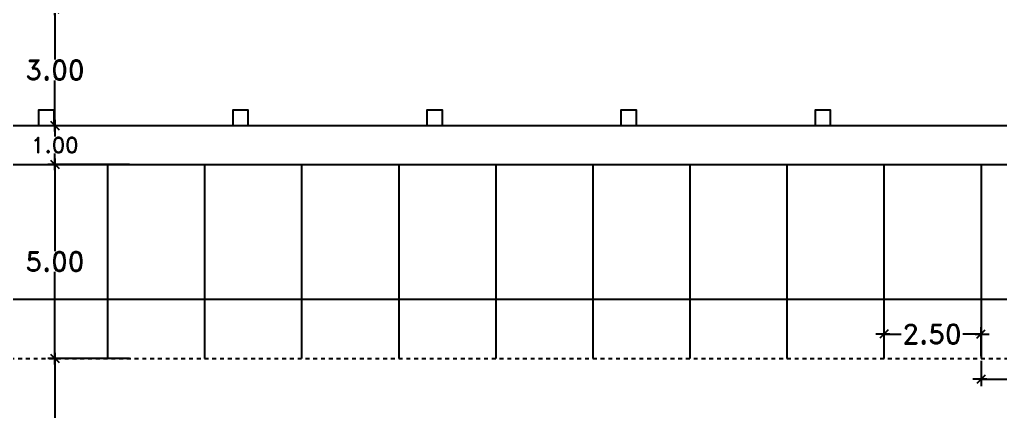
# Model space of a CAD drawing. Header units: millimetres. Extents: x 1590 to 1932, y -48 to 167.
# Drawn here: x 1704.97 to 1730.23, y 92.75 to 102.84 of the extents above; entities that cross this region are included whole.
import ezdxf

# ---------------------------------------------------------------- set-up
doc = ezdxf.new("R2010")
doc.units = ezdxf.units.MM
doc.header["$LTSCALE"] = 0.1
doc.header["$MEASUREMENT"] = 0
doc.header["$PDMODE"] = 35
doc.header["$PDSIZE"] = 0.75
doc.linetypes.add('DASHED', pattern=[0.75, 0.5, -0.25])
doc.layers.get('0').update_dxf_attribs({"linetype": 'CONTINUOUS'})
doc.layers.get('DEFPOINTS').update_dxf_attribs({"linetype": 'CONTINUOUS'})
for name, color, linetype in [('CALLES', 3, 'CONTINUOUS'), ('PARED', 4, 'CONTINUOUS'), ('PAREDES', 3, 'CONTINUOUS')]:
    doc.layers.add(name, color=color, linetype=linetype)
doc.styles.add('ROMAND', font='romand.shx')
doc.dimstyles.new('URBA', dxfattribs={"dimtxt": 20, "dimasz": 0.5, "dimexe": 1.25, "dimexo": 0.63, "dimgap": 0.63, "dimtad": 0, "dimtih": 1, "dimtoh": 1, "dimzin": 1, "dimdsep": 46, "dimtxsty": 'ROMAND', "dimcen": 2.5, "dimclrd": 1, "dimclre": 1, "dimclrt": 3, "dimadec": 0, "dimazin": 0, "dimtfac": 1, "dimtmove": 0, "dimatfit": 3, "dimfxl": 1, "dimtvp": 1, "dimtolj": 1, "dimtzin": 1, "dimarcsym": 0})

# ---------------------------------------------------------------- blocks, each defined once
blk = doc.blocks.new('UTP1$0$DIMBLOCK')
at = {"color": 1}
blk.add_line((-7.5, 0), (10.5, 0), dxfattribs=at)
at = {"color": 4}
blk.add_line((-5.25, -5.25), (5.25, 5.25), dxfattribs=at)
blk = doc.blocks.new('*D37')
at = {"color": 1, "linetype": 'Continuous', "transparency": 16777216}
for p, q in [((1707.803, 99.108), (1705.702, 99.108)), ((1705.882, 99.088), (1705.882, 96.878)), ((1705.882, 94.128), (1705.882, 96.338)), ((1707.803, 94.108), (1705.702, 94.108))]:
    blk.add_line(p, q, dxfattribs=at)
at = {"layer": 'DEFPOINTS', "color": 0, "linetype": 'Continuous', "transparency": 16777216}
for p in [(1707.866, 99.108), (1705.882, 94.108), (1707.866, 94.108)]:
    blk.add_point(p, dxfattribs=at)
at = {"color": 1, "linetype": 'Continuous', "transparency": 16777216, "xscale": 0.02, "yscale": 0.02, "zscale": 0.02}
for p, rotation in [((1705.882, 99.108), 90), ((1705.882, 94.108), 270)]:
    blk.add_blockref('UTP1$0$DIMBLOCK', p, dxfattribs=dict(at, rotation=rotation))
at = {"color": 3, "linetype": 'Continuous', "transparency": 16777216, "insert": (1705.882, 96.608), "char_height": 0.5, "attachment_point": 5, "style": 'ROMAND'}
blk.add_mtext('\\A1;5.00', dxfattribs=at)
blk = doc.blocks.new('*D60')
at = {"color": 1, "linetype": 'Continuous', "lineweight": -2, "transparency": 16777216}
for p, q in [((1705.172, 100.108), (1706.062, 100.108)), ((1705.882, 100.088), (1705.882, 99.828)), ((1705.882, 99.128), (1705.882, 99.388)), ((1705.172, 99.108), (1706.062, 99.108))]:
    blk.add_line(p, q, dxfattribs=at)
at = {"layer": 'DEFPOINTS', "color": 0, "linetype": 'Continuous', "transparency": 16777216}
for p in [(1705.109, 100.108), (1705.882, 100.108), (1705.109, 99.108)]:
    blk.add_point(p, dxfattribs=at)
at = {"color": 1, "linetype": 'Continuous', "lineweight": -2, "transparency": 16777216, "xscale": 0.02, "yscale": 0.02, "zscale": 0.02}
for p, rotation in [((1705.882, 100.108), 90), ((1705.882, 99.108), 270)]:
    blk.add_blockref('UTP1$0$DIMBLOCK', p, dxfattribs=dict(at, rotation=rotation))
at = {"color": 3, "linetype": 'Continuous', "transparency": 16777216, "insert": (1705.882, 99.608), "char_height": 0.4, "attachment_point": 5, "style": 'ROMAND'}
blk.add_mtext('\\A1;1.00', dxfattribs=at)
blk = doc.blocks.new('*D90')
at = {"color": 1, "linetype": 'Continuous', "lineweight": -2, "transparency": 16777216}
for p, q in [((1707.279, 94.108), (1705.702, 94.108)), ((1705.882, 94.088), (1705.882, 91.378)), ((1705.882, 88.128), (1705.882, 90.838)), ((1707.279, 88.108), (1705.702, 88.108))]:
    blk.add_line(p, q, dxfattribs=at)
at = {"layer": 'DEFPOINTS', "color": 0, "linetype": 'Continuous', "transparency": 16777216}
for p in [(1707.342, 94.108), (1705.882, 88.108), (1707.342, 88.108)]:
    blk.add_point(p, dxfattribs=at)
at = {"color": 1, "linetype": 'Continuous', "lineweight": -2, "transparency": 16777216, "xscale": 0.02, "yscale": 0.02, "zscale": 0.02}
for p, rotation in [((1705.882, 94.108), 90), ((1705.882, 88.108), 270)]:
    blk.add_blockref('UTP1$0$DIMBLOCK', p, dxfattribs=dict(at, rotation=rotation))
at = {"color": 3, "linetype": 'Continuous', "transparency": 16777216, "insert": (1705.882, 91.108), "char_height": 0.5, "attachment_point": 5, "style": 'ROMAND'}
blk.add_mtext('\\A1;6.00', dxfattribs=at)
blk = doc.blocks.new('*D94')
at = {"color": 1, "linetype": 'Continuous', "transparency": 16777216}
for p, q in [((1729.736, 94.046), (1729.736, 93.394)), ((1733.028, 94.046), (1733.028, 93.394)), ((1729.756, 93.574), (1730.424, 93.574)), ((1733.008, 93.574), (1731.988, 93.574))]:
    blk.add_line(p, q, dxfattribs=at)
at = {"layer": 'DEFPOINTS', "color": 0, "linetype": 'Continuous', "transparency": 16777216}
for p in [(1729.736, 94.108), (1733.028, 94.108), (1733.028, 93.574)]:
    blk.add_point(p, dxfattribs=at)
at = {"color": 1, "linetype": 'Continuous', "transparency": 16777216, "xscale": 0.02, "yscale": 0.02, "zscale": 0.02, "rotation": 180}
blk.add_blockref('UTP1$0$DIMBLOCK', (1729.736, 93.574), dxfattribs=at)
at = {"color": 1, "linetype": 'Continuous', "transparency": 16777216, "xscale": 0.02, "yscale": 0.02, "zscale": 0.02}
blk.add_blockref('UTP1$0$DIMBLOCK', (1733.028, 93.574), dxfattribs=at)
at = {"color": 3, "linetype": 'Continuous', "transparency": 16777216, "insert": (1731.206, 93.574), "char_height": 0.5, "attachment_point": 5, "style": 'ROMAND'}
blk.add_mtext('\\A1;3.29', dxfattribs=at)
blk = doc.blocks.new('*D224')
at = {"layer": 'CALLES', "color": 1, "linetype": 'Continuous', "transparency": 16777216}
for p, q in [((1654.736, 94.171), (1654.736, 95.811)), ((1733.028, 94.171), (1733.028, 95.811)), ((1654.756, 95.631), (1692.408, 95.631)), ((1733.008, 95.631), (1694.448, 95.631))]:
    blk.add_line(p, q, dxfattribs=at)
at = {"layer": 'DEFPOINTS', "color": 0, "linetype": 'Continuous', "transparency": 16777216}
for p in [(1733.028, 95.631), (1654.736, 94.108), (1733.028, 94.108)]:
    blk.add_point(p, dxfattribs=at)
at = {"layer": 'CALLES', "color": 1, "linetype": 'Continuous', "transparency": 16777216, "xscale": 0.02, "yscale": 0.02, "zscale": 0.02, "rotation": 180}
blk.add_blockref('UTP1$0$DIMBLOCK', (1654.736, 95.631), dxfattribs=at)
at = {"layer": 'CALLES', "color": 1, "linetype": 'Continuous', "transparency": 16777216, "xscale": 0.02, "yscale": 0.02, "zscale": 0.02}
blk.add_blockref('UTP1$0$DIMBLOCK', (1733.028, 95.631), dxfattribs=at)
at = {"layer": 'CALLES', "color": 3, "linetype": 'Continuous', "transparency": 16777216, "insert": (1693.428, 95.631), "char_height": 0.5, "attachment_point": 5, "style": 'ROMAND'}
blk.add_mtext('\\A1;78.29', dxfattribs=at)
blk = doc.blocks.new('*D226')
at = {"color": 1, "linetype": 'Continuous', "transparency": 16777216}
for p, q in [((1727.236, 94.171), (1727.236, 94.919)), ((1727.256, 94.739), (1727.678, 94.739)), ((1729.716, 94.739), (1729.266, 94.739)), ((1729.736, 94.171), (1729.736, 94.919))]:
    blk.add_line(p, q, dxfattribs=at)
at = {"layer": 'DEFPOINTS', "color": 0, "linetype": 'Continuous', "transparency": 16777216}
for p in [(1729.736, 94.739), (1727.236, 94.108), (1729.736, 94.108)]:
    blk.add_point(p, dxfattribs=at)
at = {"color": 1, "linetype": 'Continuous', "transparency": 16777216, "xscale": 0.02, "yscale": 0.02, "zscale": 0.02, "rotation": 180}
blk.add_blockref('UTP1$0$DIMBLOCK', (1727.236, 94.739), dxfattribs=at)
at = {"color": 1, "linetype": 'Continuous', "transparency": 16777216, "xscale": 0.02, "yscale": 0.02, "zscale": 0.02}
blk.add_blockref('UTP1$0$DIMBLOCK', (1729.736, 94.739), dxfattribs=at)
at = {"color": 3, "linetype": 'Continuous', "transparency": 16777216, "insert": (1728.472, 94.739), "char_height": 0.5, "attachment_point": 5, "style": 'ROMAND'}
blk.add_mtext('\\A1;2.50', dxfattribs=at)
blk = doc.blocks.new('*D227')
at = {"layer": 'CALLES', "color": 1, "linetype": 'Continuous', "transparency": 16777216}
for p, q in [((1705.234, 103.104), (1706.063, 103.104)), ((1705.883, 103.084), (1705.883, 101.81)), ((1705.883, 100.128), (1705.883, 101.27)), ((1705.234, 100.108), (1706.063, 100.108))]:
    blk.add_line(p, q, dxfattribs=at)
at = {"layer": 'DEFPOINTS', "color": 0, "linetype": 'Continuous', "transparency": 16777216}
for p in [(1705.172, 103.104), (1705.883, 103.104), (1705.172, 100.108)]:
    blk.add_point(p, dxfattribs=at)
at = {"layer": 'CALLES', "color": 1, "linetype": 'Continuous', "transparency": 16777216, "xscale": 0.02, "yscale": 0.02, "zscale": 0.02}
for p, rotation in [((1705.883, 103.104), 90), ((1705.883, 100.108), 270)]:
    blk.add_blockref('UTP1$0$DIMBLOCK', p, dxfattribs=dict(at, rotation=rotation))
at = {"layer": 'CALLES', "color": 3, "linetype": 'Continuous', "transparency": 16777216, "insert": (1705.883, 101.54), "char_height": 0.5, "attachment_point": 5, "style": 'ROMAND'}
blk.add_mtext('\\A1;3.00', dxfattribs=at)

msp = doc.modelspace()

# ---------------------------------------------------------------- linework, layer by layer
at = {"color": 2, "linetype": 'Continuous'}
for p, q in [((1707.2357, 99.1083), (1707.2357, 94.1083)), ((1709.7357, 99.1083), (1709.7357, 94.1083)), ((1712.2357, 99.1083), (1712.2357, 94.1083)), ((1714.7357, 99.1083), (1714.7357, 94.1083)), ((1717.2357, 99.1083), (1717.2357, 94.1083)), ((1719.7357, 99.1083), (1719.7357, 94.1083)), ((1722.2357, 99.1083), (1722.2357, 94.1083)), ((1724.7357, 99.1083), (1724.7357, 94.1083)), ((1727.2357, 99.1083), (1727.2357, 94.1083)), ((1729.7357, 99.1083), (1729.7357, 94.1083))]:
    msp.add_line(p, q, dxfattribs=at)
at = {"layer": 'CALLES', "color": 4, "linetype": 'Continuous'}
for points in [[(1705.4608, 100.1083), (1705.8608, 100.1083), (1705.8608, 100.5083), (1705.4608, 100.5083)], [(1710.4608, 100.1083), (1710.8608, 100.1083), (1710.8608, 100.5083), (1710.4608, 100.5083)], [(1715.4608, 100.1083), (1715.8608, 100.1083), (1715.8608, 100.5083), (1715.4608, 100.5083)], [(1720.4608, 100.1083), (1720.8608, 100.1083), (1720.8608, 100.5083), (1720.4608, 100.5083)], [(1725.4608, 100.1083), (1725.8608, 100.1083), (1725.8608, 100.5083), (1725.4608, 100.5083)]]:
    msp.add_lwpolyline(points, close=True, dxfattribs=at)
at = {"layer": 'PARED', "color": 3}
for p, q in [((1648.7358, 100.1083), (1740.0279, 100.1083)), ((1649.7358, 99.1083), (1738.0279, 99.1083))]:
    msp.add_line(p, q, dxfattribs=at)
at = {"layer": 'PAREDES', "color": 2, "linetype": 'DASHED'}
msp.add_line((1654.7358, 94.1083), (1733.0279, 94.1083), dxfattribs=at)

# ---------------------------------------------------------------- dimensions: what is measured, and where the dimension line sits
at = {"color": 3, "linetype": 'Continuous'}
for base, p1, p2, override, picture, middle in [((1705.8819, 100.1083), (1705.1094, 99.1083), (1705.1094, 100.1083), {"dimtxt": 0.4, "dimasz": 0.02, "dimexe": 0.18, "dimexo": 0.0625, "dimgap": 0.02, "dimzin": 0, "dimblk1": 'UTP1$0$DIMBLOCK', "dimblk2": 'UTP1$0$DIMBLOCK', "dimsah": 1, "dimcen": 0.09, "dimtdec": 4, "dimtofl": 0, "dimtvp": 0, "dimtzin": 0}, '*D60', (1705.8819, 99.6083)), ((1705.8819, 94.1083), (1707.8658, 99.1083), (1707.8658, 94.1083), {"dimtxt": 0.5, "dimasz": 0.02, "dimexe": 0.18, "dimexo": 0.0625, "dimgap": 0.02, "dimzin": 0, "dimblk1": 'UTP1$0$DIMBLOCK', "dimblk2": 'UTP1$0$DIMBLOCK', "dimsah": 1, "dimcen": 0.09, "dimtdec": 4, "dimtofl": 0, "dimtvp": 0, "dimtzin": 0}, '*D37', (1705.8819, 96.6083)), ((1705.8819, 88.1083), (1707.3419, 94.1083), (1707.3419, 88.1083), {"dimtxt": 0.5, "dimasz": 0.02, "dimexe": 0.18, "dimexo": 0.0625, "dimgap": 0.02, "dimzin": 0, "dimblk1": 'UTP1$0$DIMBLOCK', "dimblk2": 'UTP1$0$DIMBLOCK', "dimsah": 1, "dimcen": 0.09, "dimtdec": 4, "dimtofl": 0, "dimtvp": 0, "dimtzin": 0}, '*D90', (1705.8819, 91.1083))]:
    dim = msp.add_linear_dim(base=base, p1=p1, p2=p2, angle=90, dimstyle='URBA', override=override, dxfattribs=at)
    dim.commit()
    dim.dimension.update_dxf_attribs({"geometry": picture, "text_midpoint": middle})
for base, p1, p2, picture, middle in [((1729.7357, 94.739), (1727.2357, 94.1083), (1729.7357, 94.1083), '*D226', (1728.472, 94.739)), ((1733.0279, 93.574), (1729.7357, 94.1083), (1733.0279, 94.1083), '*D94', (1731.2063, 93.574))]:
    dim = msp.add_linear_dim(base=base, p1=p1, p2=p2, dimstyle='URBA', override={"dimtxt": 0.5, "dimasz": 0.02, "dimexe": 0.18, "dimexo": 0.0625, "dimgap": 0.02, "dimzin": 0, "dimblk1": 'UTP1$0$DIMBLOCK', "dimblk2": 'UTP1$0$DIMBLOCK', "dimsah": 1, "dimcen": 0.09, "dimtdec": 4, "dimtofl": 0, "dimtvp": 0, "dimtzin": 0}, dxfattribs=at)
    dim.commit()
    dim.dimension.update_dxf_attribs({"geometry": picture, "text_midpoint": middle, "dimtype": 160})
at = {"layer": 'CALLES', "color": 2, "linetype": 'Continuous'}
dim = msp.add_linear_dim(base=(1705.8832, 103.1043), p1=(1705.1719, 100.1083), p2=(1705.1719, 103.1043), angle=90, dimstyle='URBA', override={"dimtxt": 0.5, "dimasz": 0.02, "dimexe": 0.18, "dimexo": 0.0625, "dimgap": 0.02, "dimzin": 0, "dimblk1": 'UTP1$0$DIMBLOCK', "dimblk2": 'UTP1$0$DIMBLOCK', "dimsah": 1, "dimcen": 0.09, "dimtdec": 4, "dimtofl": 0, "dimtvp": 0, "dimtzin": 0}, dxfattribs=at)
dim.commit()
dim.dimension.update_dxf_attribs({"geometry": '*D227', "text_midpoint": (1705.8832, 101.5397), "dimtype": 160})
dim = msp.add_linear_dim(base=(1733.0279, 95.631), p1=(1654.7358, 94.1083), p2=(1733.0279, 94.1083), dimstyle='URBA', override={"dimtxt": 0.5, "dimasz": 0.02, "dimexe": 0.18, "dimexo": 0.0625, "dimgap": 0.02, "dimzin": 0, "dimblk1": 'UTP1$0$DIMBLOCK', "dimblk2": 'UTP1$0$DIMBLOCK', "dimsah": 1, "dimcen": 0.09, "dimtdec": 4, "dimtofl": 0, "dimtvp": 0, "dimtzin": 0}, dxfattribs=at)
dim.commit()
dim.dimension.update_dxf_attribs({"geometry": '*D224', "text_midpoint": (1693.4277, 95.631), "dimtype": 160})

doc.saveas('drawing.dxf')
